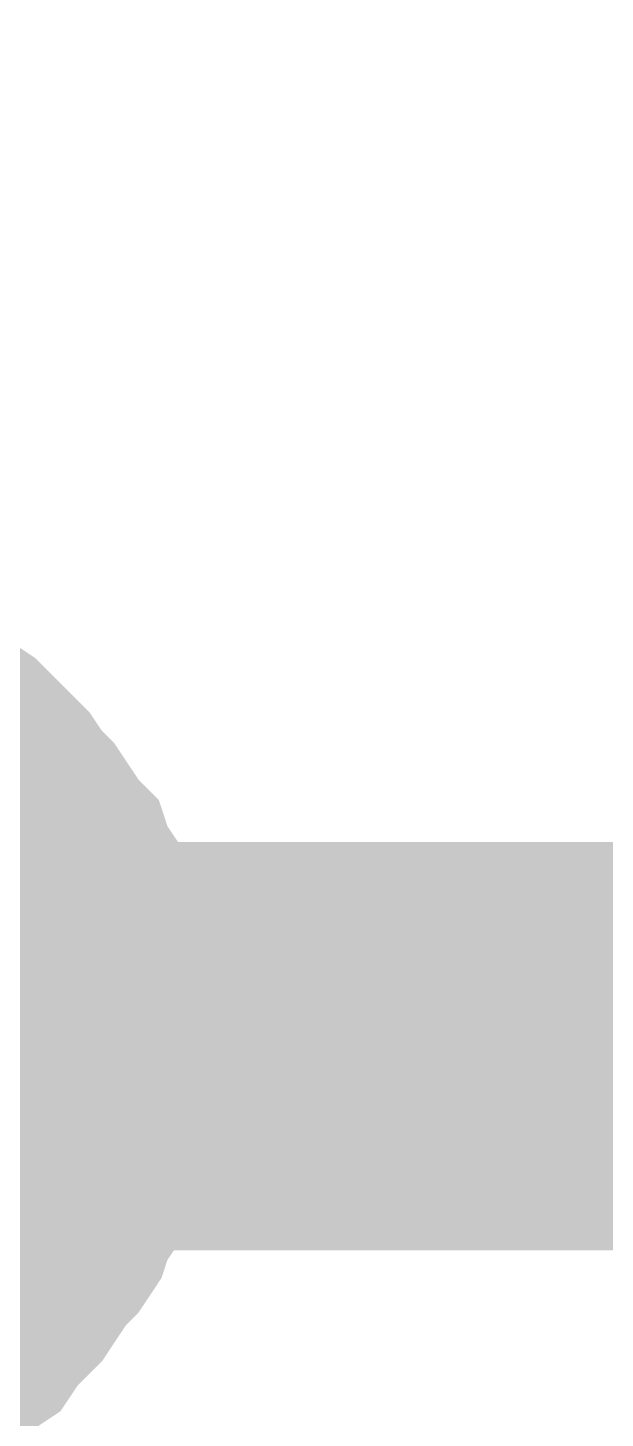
# Model space of a CAD drawing. Header units: inches. Extents: x 0 to 841, y 0 to 594.
# Drawn here: x 280.579 to 281.639, y 274.307 to 276.858 of the extents above; entities that cross this region are included whole.
import ezdxf

# ---------------------------------------------------------------- set-up
doc = ezdxf.new("R2010")
doc.units = ezdxf.units.IN
doc.layers.add('Sheet', color=255, linetype='Continuous')

msp = doc.modelspace()

# ---------------------------------------------------------------- linework, layer by layer
at = {"layer": 'Sheet'}
for points in [[(350.0049, 299.9983, 0.7493, 0.7493, 0), (312.5116, 299.9983, 0.7493, 0.7493, 0), (312.5116, 274.99, 0.7493, 0.7493, 0), (280.0152, 274.99, 0.7493, 0.7493, 0), (262.5093, 274.99, 0.7493, 0.7493, 0), (257.5125, 274.99, 0.7493, 0.7493, 0)], [(280.4082, 275.6413, 0.2997, 0.2997, 0), (280.4419, 275.6301, 0.2997, 0.2997, 0), (280.4643, 275.6076, 0.2997, 0.2997, 0), (280.498, 275.5852, 0.2997, 0.2997, 0), (280.5317, 275.5515, 0.2997, 0.2997, 0), (280.5542, 275.529, 0.2997, 0.2997, 0), (280.5766, 275.5066, 0.2997, 0.2997, 0), (280.5991, 275.4729, 0.2997, 0.2997, 0), (280.6215, 275.4504, 0.2997, 0.2997, 0), (280.644, 275.4167, 0.2997, 0.2997, 0), (280.6665, 275.3831, 0.2997, 0.2997, 0), (280.6889, 275.3606, 0.2997, 0.2997, 0), (280.7001, 275.3269, 0.2997, 0.2997, 0), (280.7226, 275.2932, 0.2997, 0.2997, 0), (280.7338, 275.2595, 0.2997, 0.2997, 0), (280.7451, 275.2146, 0.2997, 0.2997, 0), (280.7563, 275.1809, 0.2997, 0.2997, 0), (280.7675, 275.1472, 0.2997, 0.2997, 0), (280.7675, 275.1023, 0.2997, 0.2997, 0), (280.7787, 275.0686, 0.2997, 0.2997, 0), (280.7787, 275.0349, 0.2997, 0.2997, 0), (280.7787, 274.99, 0.2997, 0.2997, 0)], [(280.4082, 275.6413, 0.2997, 0.2997, 0), (280.4419, 275.6301, 0.2997, 0.2997, 0), (280.4643, 275.6076, 0.2997, 0.2997, 0), (280.498, 275.5852, 0.2997, 0.2997, 0), (280.5317, 275.5515, 0.2997, 0.2997, 0), (280.5542, 275.529, 0.2997, 0.2997, 0), (280.5766, 275.5066, 0.2997, 0.2997, 0), (280.5991, 275.4729, 0.2997, 0.2997, 0), (280.6215, 275.4504, 0.2997, 0.2997, 0), (280.644, 275.4167, 0.2997, 0.2997, 0), (280.6665, 275.3831, 0.2997, 0.2997, 0), (280.6889, 275.3606, 0.2997, 0.2997, 0), (280.7001, 275.3269, 0.2997, 0.2997, 0), (280.7226, 275.2932, 0.2997, 0.2997, 0), (280.7338, 275.2595, 0.2997, 0.2997, 0), (280.7451, 275.2146, 0.2997, 0.2997, 0), (280.7563, 275.1809, 0.2997, 0.2997, 0), (280.7675, 275.1472, 0.2997, 0.2997, 0), (280.7675, 275.1023, 0.2997, 0.2997, 0), (280.7787, 275.0686, 0.2997, 0.2997, 0), (280.7787, 275.0349, 0.2997, 0.2997, 0), (280.7787, 274.99, 0.2997, 0.2997, 0)], [(280.4082, 275.6413, 0.2997, 0.2997, 0), (280.4419, 275.6301, 0.2997, 0.2997, 0), (280.4643, 275.6076, 0.2997, 0.2997, 0), (280.498, 275.5852, 0.2997, 0.2997, 0), (280.5317, 275.5515, 0.2997, 0.2997, 0), (280.5542, 275.529, 0.2997, 0.2997, 0), (280.5766, 275.5066, 0.2997, 0.2997, 0), (280.5991, 275.4729, 0.2997, 0.2997, 0), (280.6215, 275.4504, 0.2997, 0.2997, 0), (280.644, 275.4167, 0.2997, 0.2997, 0), (280.6665, 275.3831, 0.2997, 0.2997, 0), (280.6889, 275.3606, 0.2997, 0.2997, 0), (280.7001, 275.3269, 0.2997, 0.2997, 0), (280.7226, 275.2932, 0.2997, 0.2997, 0), (280.7338, 275.2595, 0.2997, 0.2997, 0), (280.7451, 275.2146, 0.2997, 0.2997, 0), (280.7563, 275.1809, 0.2997, 0.2997, 0), (280.7675, 275.1472, 0.2997, 0.2997, 0), (280.7675, 275.1023, 0.2997, 0.2997, 0), (280.7787, 275.0686, 0.2997, 0.2997, 0), (280.7787, 275.0349, 0.2997, 0.2997, 0), (280.7787, 274.99, 0.2997, 0.2997, 0)], [(280.498, 275.5852, 0.0991, 0.0991, 0), (280.5317, 275.5515, 0.0991, 0.0991, 0), (280.5542, 275.529, 0.0991, 0.0991, 0), (280.5766, 275.5066, 0.0991, 0.0991, 0), (280.5991, 275.4729, 0.0991, 0.0991, 0), (280.6215, 275.4504, 0.0991, 0.0991, 0), (280.644, 275.4167, 0.0991, 0.0991, 0), (280.6665, 275.3831, 0.0991, 0.0991, 0), (280.6889, 275.3606, 0.0991, 0.0991, 0), (280.7001, 275.3269, 0.0991, 0.0991, 0), (280.7226, 275.2932, 0.0991, 0.0991, 0), (280.7338, 275.2595, 0.0991, 0.0991, 0), (280.7451, 275.2146, 0.0991, 0.0991, 0), (280.7563, 275.1809, 0.0991, 0.0991, 0), (280.7675, 275.1472, 0.0991, 0.0991, 0), (280.7675, 275.1023, 0.0991, 0.0991, 0), (280.7787, 275.0686, 0.0991, 0.0991, 0), (280.7787, 275.0349, 0.0991, 0.0991, 0), (280.7787, 274.99, 0.0991, 0.0991, 0)], [(280.498, 275.5852, 0.0991, 0.0991, 0), (280.5317, 275.5515, 0.0991, 0.0991, 0), (280.5542, 275.529, 0.0991, 0.0991, 0), (280.5766, 275.5066, 0.0991, 0.0991, 0), (280.5991, 275.4729, 0.0991, 0.0991, 0), (280.6215, 275.4504, 0.0991, 0.0991, 0), (280.644, 275.4167, 0.0991, 0.0991, 0), (280.6665, 275.3831, 0.0991, 0.0991, 0), (280.6889, 275.3606, 0.0991, 0.0991, 0), (280.7001, 275.3269, 0.0991, 0.0991, 0), (280.7226, 275.2932, 0.0991, 0.0991, 0), (280.7338, 275.2595, 0.0991, 0.0991, 0), (280.7451, 275.2146, 0.0991, 0.0991, 0), (280.7563, 275.1809, 0.0991, 0.0991, 0), (280.7675, 275.1472, 0.0991, 0.0991, 0), (280.7675, 275.1023, 0.0991, 0.0991, 0), (280.7787, 275.0686, 0.0991, 0.0991, 0), (280.7787, 275.0349, 0.0991, 0.0991, 0), (280.7787, 274.99, 0.0991, 0.0991, 0)], [(280.498, 275.5852, 0.0991, 0.0991, 0), (280.5317, 275.5515, 0.0991, 0.0991, 0), (280.5542, 275.529, 0.0991, 0.0991, 0), (280.5766, 275.5066, 0.0991, 0.0991, 0), (280.5991, 275.4729, 0.0991, 0.0991, 0), (280.6215, 275.4504, 0.0991, 0.0991, 0), (280.644, 275.4167, 0.0991, 0.0991, 0), (280.6665, 275.3831, 0.0991, 0.0991, 0), (280.6889, 275.3606, 0.0991, 0.0991, 0), (280.7001, 275.3269, 0.0991, 0.0991, 0), (280.7226, 275.2932, 0.0991, 0.0991, 0), (280.7338, 275.2595, 0.0991, 0.0991, 0), (280.7451, 275.2146, 0.0991, 0.0991, 0), (280.7563, 275.1809, 0.0991, 0.0991, 0), (280.7675, 275.1472, 0.0991, 0.0991, 0), (280.7675, 275.1023, 0.0991, 0.0991, 0), (280.7787, 275.0686, 0.0991, 0.0991, 0), (280.7787, 275.0349, 0.0991, 0.0991, 0), (280.7787, 274.99, 0.0991, 0.0991, 0)], [(280.4194, 275.2932, 0.2997, 0.2997, 0), (280.4307, 275.282, 0.2997, 0.2997, 0), (280.4531, 275.2595, 0.2997, 0.2997, 0), (280.4643, 275.2371, 0.2997, 0.2997, 0), (280.4756, 275.2146, 0.2997, 0.2997, 0), (280.4756, 275.1922, 0.2997, 0.2997, 0), (280.4868, 275.1697, 0.2997, 0.2997, 0), (280.498, 275.1472, 0.2997, 0.2997, 0), (280.5093, 275.1135, 0.2997, 0.2997, 0), (280.5093, 275.0911, 0.2997, 0.2997, 0), (280.5093, 275.0686, 0.2997, 0.2997, 0), (280.5205, 275.0462, 0.2997, 0.2997, 0), (280.5205, 275.0125, 0.2997, 0.2997, 0), (280.5205, 274.99, 0.2997, 0.2997, 0)], [(280.4194, 275.2932, 0.2997, 0.2997, 0), (280.4307, 275.282, 0.2997, 0.2997, 0), (280.4531, 275.2595, 0.2997, 0.2997, 0), (280.4643, 275.2371, 0.2997, 0.2997, 0), (280.4756, 275.2146, 0.2997, 0.2997, 0), (280.4756, 275.1922, 0.2997, 0.2997, 0), (280.4868, 275.1697, 0.2997, 0.2997, 0), (280.498, 275.1472, 0.2997, 0.2997, 0), (280.5093, 275.1135, 0.2997, 0.2997, 0), (280.5093, 275.0911, 0.2997, 0.2997, 0), (280.5093, 275.0686, 0.2997, 0.2997, 0), (280.5205, 275.0462, 0.2997, 0.2997, 0), (280.5205, 275.0125, 0.2997, 0.2997, 0), (280.5205, 274.99, 0.2997, 0.2997, 0)], [(280.7787, 274.99, 0.2997, 0.2997, 0), (280.7787, 274.9563, 0.2997, 0.2997, 0), (280.7787, 274.9114, 0.2997, 0.2997, 0), (280.7675, 274.8777, 0.2997, 0.2997, 0), (280.7675, 274.8328, 0.2997, 0.2997, 0), (280.7563, 274.7991, 0.2997, 0.2997, 0), (280.7451, 274.7654, 0.2997, 0.2997, 0), (280.7338, 274.7317, 0.2997, 0.2997, 0), (280.7226, 274.698, 0.2997, 0.2997, 0), (280.7001, 274.6644, 0.2997, 0.2997, 0), (280.6889, 274.6307, 0.2997, 0.2997, 0), (280.6665, 274.597, 0.2997, 0.2997, 0), (280.644, 274.5745, 0.2997, 0.2997, 0), (280.6215, 274.5408, 0.2997, 0.2997, 0), (280.5991, 274.5071, 0.2997, 0.2997, 0), (280.5766, 274.4847, 0.2997, 0.2997, 0), (280.5542, 274.4622, 0.2997, 0.2997, 0), (280.5317, 274.4285, 0.2997, 0.2997, 0), (280.498, 274.4061, 0.2997, 0.2997, 0), (280.4643, 274.3836, 0.2997, 0.2997, 0), (280.4419, 274.3612, 0.2997, 0.2997, 0), (280.4082, 274.3499, 0.2997, 0.2997, 0)], [(280.7787, 274.99, 0.2997, 0.2997, 0), (280.7787, 274.9563, 0.2997, 0.2997, 0), (280.7787, 274.9114, 0.2997, 0.2997, 0), (280.7675, 274.8777, 0.2997, 0.2997, 0), (280.7675, 274.8328, 0.2997, 0.2997, 0), (280.7563, 274.7991, 0.2997, 0.2997, 0), (280.7451, 274.7654, 0.2997, 0.2997, 0), (280.7338, 274.7317, 0.2997, 0.2997, 0), (280.7226, 274.698, 0.2997, 0.2997, 0), (280.7001, 274.6644, 0.2997, 0.2997, 0), (280.6889, 274.6307, 0.2997, 0.2997, 0), (280.6665, 274.597, 0.2997, 0.2997, 0), (280.644, 274.5745, 0.2997, 0.2997, 0), (280.6215, 274.5408, 0.2997, 0.2997, 0), (280.5991, 274.5071, 0.2997, 0.2997, 0), (280.5766, 274.4847, 0.2997, 0.2997, 0), (280.5542, 274.4622, 0.2997, 0.2997, 0), (280.5317, 274.4285, 0.2997, 0.2997, 0), (280.498, 274.4061, 0.2997, 0.2997, 0), (280.4643, 274.3836, 0.2997, 0.2997, 0), (280.4419, 274.3612, 0.2997, 0.2997, 0), (280.4082, 274.3499, 0.2997, 0.2997, 0)], [(280.7787, 274.99, 0.2997, 0.2997, 0), (280.7787, 274.9563, 0.2997, 0.2997, 0), (280.7787, 274.9114, 0.2997, 0.2997, 0), (280.7675, 274.8777, 0.2997, 0.2997, 0), (280.7675, 274.8328, 0.2997, 0.2997, 0), (280.7563, 274.7991, 0.2997, 0.2997, 0), (280.7451, 274.7654, 0.2997, 0.2997, 0), (280.7338, 274.7317, 0.2997, 0.2997, 0), (280.7226, 274.698, 0.2997, 0.2997, 0), (280.7001, 274.6644, 0.2997, 0.2997, 0), (280.6889, 274.6307, 0.2997, 0.2997, 0), (280.6665, 274.597, 0.2997, 0.2997, 0), (280.644, 274.5745, 0.2997, 0.2997, 0), (280.6215, 274.5408, 0.2997, 0.2997, 0), (280.5991, 274.5071, 0.2997, 0.2997, 0), (280.5766, 274.4847, 0.2997, 0.2997, 0), (280.5542, 274.4622, 0.2997, 0.2997, 0), (280.5317, 274.4285, 0.2997, 0.2997, 0), (280.498, 274.4061, 0.2997, 0.2997, 0), (280.4643, 274.3836, 0.2997, 0.2997, 0), (280.4419, 274.3612, 0.2997, 0.2997, 0), (280.4082, 274.3499, 0.2997, 0.2997, 0)], [(280.5205, 274.99, 0.2997, 0.2997, 0), (280.5205, 274.9676, 0.2997, 0.2997, 0), (280.5205, 274.9339, 0.2997, 0.2997, 0), (280.5093, 274.9114, 0.2997, 0.2997, 0), (280.5093, 274.889, 0.2997, 0.2997, 0), (280.5093, 274.8665, 0.2997, 0.2997, 0), (280.498, 274.844, 0.2997, 0.2997, 0), (280.4868, 274.8103, 0.2997, 0.2997, 0), (280.4756, 274.7879, 0.2997, 0.2997, 0), (280.4756, 274.7654, 0.2997, 0.2997, 0), (280.4643, 274.743, 0.2997, 0.2997, 0), (280.4531, 274.7317, 0.2997, 0.2997, 0), (280.4307, 274.7093, 0.2997, 0.2997, 0), (280.4194, 274.6868, 0.2997, 0.2997, 0)], [(280.5205, 274.99, 0.2997, 0.2997, 0), (280.5205, 274.9676, 0.2997, 0.2997, 0), (280.5205, 274.9339, 0.2997, 0.2997, 0), (280.5093, 274.9114, 0.2997, 0.2997, 0), (280.5093, 274.889, 0.2997, 0.2997, 0), (280.5093, 274.8665, 0.2997, 0.2997, 0), (280.498, 274.844, 0.2997, 0.2997, 0), (280.4868, 274.8103, 0.2997, 0.2997, 0), (280.4756, 274.7879, 0.2997, 0.2997, 0), (280.4756, 274.7654, 0.2997, 0.2997, 0), (280.4643, 274.743, 0.2997, 0.2997, 0), (280.4531, 274.7317, 0.2997, 0.2997, 0), (280.4307, 274.7093, 0.2997, 0.2997, 0), (280.4194, 274.6868, 0.2997, 0.2997, 0)], [(280.5205, 274.99, 0.2997, 0.2997, 0), (280.5205, 274.99, 0.2997, 0.2997, 0), (280.5205, 274.99, 0.2997, 0.2997, 0), (280.5205, 274.99, 0.2997, 0.2997, 0), (280.5205, 274.99, 0.2997, 0.2997, 0), (280.5205, 274.99, 0.2997, 0.2997, 0), (280.5205, 274.99, 0.2997, 0.2997, 0), (280.5205, 274.99, 0.2997, 0.2997, 0), (280.5205, 274.99, 0.2997, 0.2997, 0), (280.5205, 274.99, 0.2997, 0.2997, 0), (280.5205, 274.99, 0.2997, 0.2997, 0), (280.5205, 274.99, 0.2997, 0.2997, 0), (280.5205, 274.99, 0.2997, 0.2997, 0), (280.5205, 274.99, 0.2997, 0.2997, 0), (280.5205, 274.99, 0.2997, 0.2997, 0), (280.5205, 274.99, 0.2997, 0.2997, 0), (280.5205, 274.99, 0.2997, 0.2997, 0), (280.5205, 274.99, 0.2997, 0.2997, 0), (280.5205, 274.99, 0.2997, 0.2997, 0), (280.5205, 274.99, 0.2997, 0.2997, 0), (280.5205, 274.99, 0.2997, 0.2997, 0), (280.5205, 274.99, 0.2997, 0.2997, 0), (280.5205, 274.99, 0.2997, 0.2997, 0), (280.5205, 274.99, 0.2997, 0.2997, 0), (280.5205, 274.99, 0.2997, 0.2997, 0), (280.5205, 274.99, 0.2997, 0.2997, 0), (280.5205, 274.99, 0.2997, 0.2997, 0), (280.5205, 274.99, 0.2997, 0.2997, 0), (280.5205, 274.99, 0.2997, 0.2997, 0), (280.5205, 274.99, 0.2997, 0.2997, 0), (280.5205, 274.99, 0.2997, 0.2997, 0), (280.5205, 274.99, 0.2997, 0.2997, 0), (280.5205, 274.99, 0.2997, 0.2997, 0)], [(280.5205, 274.99, 0.2997, 0.2997, 0), (280.5205, 274.99, 0.2997, 0.2997, 0)], [(280.5205, 274.99, 0.2997, 0.2997, 0), (280.5205, 274.99, 0.2997, 0.2997, 0), (280.5205, 274.99, 0.2997, 0.2997, 0), (280.5205, 274.99, 0.2997, 0.2997, 0), (280.5205, 274.99, 0.2997, 0.2997, 0), (280.5205, 274.99, 0.2997, 0.2997, 0), (280.5205, 274.99, 0.2997, 0.2997, 0), (280.5205, 274.99, 0.2997, 0.2997, 0), (280.5205, 274.99, 0.2997, 0.2997, 0), (280.5205, 274.99, 0.2997, 0.2997, 0), (280.5205, 274.99, 0.2997, 0.2997, 0), (280.5205, 274.99, 0.2997, 0.2997, 0), (280.5205, 274.99, 0.2997, 0.2997, 0), (280.5205, 274.99, 0.2997, 0.2997, 0), (280.5205, 274.99, 0.2997, 0.2997, 0), (280.5205, 274.99, 0.2997, 0.2997, 0), (280.5205, 274.99, 0.2997, 0.2997, 0), (280.5205, 274.99, 0.2997, 0.2997, 0), (280.5205, 274.99, 0.2997, 0.2997, 0), (280.5205, 274.99, 0.2997, 0.2997, 0), (280.5205, 274.99, 0.2997, 0.2997, 0), (280.5205, 274.99, 0.2997, 0.2997, 0), (280.5205, 274.99, 0.2997, 0.2997, 0), (280.5205, 274.99, 0.2997, 0.2997, 0), (280.5205, 274.99, 0.2997, 0.2997, 0), (280.5205, 274.99, 0.2997, 0.2997, 0), (280.5205, 274.99, 0.2997, 0.2997, 0), (280.5205, 274.99, 0.2997, 0.2997, 0), (280.5205, 274.99, 0.2997, 0.2997, 0), (280.5205, 274.99, 0.2997, 0.2997, 0), (280.5205, 274.99, 0.2997, 0.2997, 0), (280.5205, 274.99, 0.2997, 0.2997, 0), (280.5205, 274.99, 0.2997, 0.2997, 0)], [(280.5205, 274.99, 0.2997, 0.2997, 0), (280.5205, 274.99, 0.2997, 0.2997, 0)], [(280.7787, 274.99, 0.2997, 0.2997, 0), (280.7787, 274.99, 0.2997, 0.2997, 0), (280.7787, 274.99, 0.2997, 0.2997, 0), (280.7787, 274.99, 0.2997, 0.2997, 0), (280.7787, 274.99, 0.2997, 0.2997, 0), (280.7787, 274.99, 0.2997, 0.2997, 0), (280.7787, 274.99, 0.2997, 0.2997, 0), (280.7787, 274.99, 0.2997, 0.2997, 0), (280.7787, 274.99, 0.2997, 0.2997, 0), (280.7787, 274.99, 0.2997, 0.2997, 0), (280.7787, 274.99, 0.2997, 0.2997, 0), (280.7787, 274.99, 0.2997, 0.2997, 0), (280.7787, 274.99, 0.2997, 0.2997, 0), (280.7787, 274.99, 0.2997, 0.2997, 0), (280.7787, 274.99, 0.2997, 0.2997, 0), (280.7787, 274.99, 0.2997, 0.2997, 0), (280.7787, 274.99, 0.2997, 0.2997, 0), (280.7787, 274.99, 0.2997, 0.2997, 0), (280.7787, 274.99, 0.2997, 0.2997, 0), (280.7787, 274.99, 0.2997, 0.2997, 0), (280.7787, 274.99, 0.2997, 0.2997, 0), (280.7787, 274.99, 0.2997, 0.2997, 0), (280.7787, 274.99, 0.2997, 0.2997, 0), (280.7787, 274.99, 0.2997, 0.2997, 0), (280.7787, 274.99, 0.2997, 0.2997, 0), (280.7787, 274.99, 0.2997, 0.2997, 0), (280.7787, 274.99, 0.2997, 0.2997, 0), (280.7787, 274.99, 0.2997, 0.2997, 0), (280.7787, 274.99, 0.2997, 0.2997, 0), (280.7787, 274.99, 0.2997, 0.2997, 0), (280.7787, 274.99, 0.2997, 0.2997, 0), (280.7787, 274.99, 0.2997, 0.2997, 0), (280.7787, 274.99, 0.2997, 0.2997, 0)], [(280.7787, 274.99, 0.2997, 0.2997, 0), (280.7787, 274.99, 0.2997, 0.2997, 0)], [(280.7787, 274.99, 0.2997, 0.2997, 0), (280.7787, 274.99, 0.2997, 0.2997, 0), (280.7787, 274.99, 0.2997, 0.2997, 0), (280.7787, 274.99, 0.2997, 0.2997, 0), (280.7787, 274.99, 0.2997, 0.2997, 0), (280.7787, 274.99, 0.2997, 0.2997, 0), (280.7787, 274.99, 0.2997, 0.2997, 0), (280.7787, 274.99, 0.2997, 0.2997, 0), (280.7787, 274.99, 0.2997, 0.2997, 0), (280.7787, 274.99, 0.2997, 0.2997, 0), (280.7787, 274.99, 0.2997, 0.2997, 0), (280.7787, 274.99, 0.2997, 0.2997, 0), (280.7787, 274.99, 0.2997, 0.2997, 0), (280.7787, 274.99, 0.2997, 0.2997, 0), (280.7787, 274.99, 0.2997, 0.2997, 0), (280.7787, 274.99, 0.2997, 0.2997, 0), (280.7787, 274.99, 0.2997, 0.2997, 0), (280.7787, 274.99, 0.2997, 0.2997, 0), (280.7787, 274.99, 0.2997, 0.2997, 0), (280.7787, 274.99, 0.2997, 0.2997, 0), (280.7787, 274.99, 0.2997, 0.2997, 0), (280.7787, 274.99, 0.2997, 0.2997, 0), (280.7787, 274.99, 0.2997, 0.2997, 0), (280.7787, 274.99, 0.2997, 0.2997, 0), (280.7787, 274.99, 0.2997, 0.2997, 0), (280.7787, 274.99, 0.2997, 0.2997, 0), (280.7787, 274.99, 0.2997, 0.2997, 0), (280.7787, 274.99, 0.2997, 0.2997, 0), (280.7787, 274.99, 0.2997, 0.2997, 0), (280.7787, 274.99, 0.2997, 0.2997, 0), (280.7787, 274.99, 0.2997, 0.2997, 0), (280.7787, 274.99, 0.2997, 0.2997, 0), (280.7787, 274.99, 0.2997, 0.2997, 0)], [(280.7787, 274.99, 0.2997, 0.2997, 0), (280.7787, 274.99, 0.2997, 0.2997, 0)], [(280.7787, 274.99, 0.2997, 0.2997, 0), (280.7787, 274.99, 0.2997, 0.2997, 0), (280.7787, 274.99, 0.2997, 0.2997, 0), (280.7787, 274.99, 0.2997, 0.2997, 0), (280.7787, 274.99, 0.2997, 0.2997, 0), (280.7787, 274.99, 0.2997, 0.2997, 0), (280.7787, 274.99, 0.2997, 0.2997, 0), (280.7787, 274.99, 0.2997, 0.2997, 0), (280.7787, 274.99, 0.2997, 0.2997, 0), (280.7787, 274.99, 0.2997, 0.2997, 0), (280.7787, 274.99, 0.2997, 0.2997, 0), (280.7787, 274.99, 0.2997, 0.2997, 0), (280.7787, 274.99, 0.2997, 0.2997, 0), (280.7787, 274.99, 0.2997, 0.2997, 0), (280.7787, 274.99, 0.2997, 0.2997, 0), (280.7787, 274.99, 0.2997, 0.2997, 0), (280.7787, 274.99, 0.2997, 0.2997, 0), (280.7787, 274.99, 0.2997, 0.2997, 0), (280.7787, 274.99, 0.2997, 0.2997, 0), (280.7787, 274.99, 0.2997, 0.2997, 0), (280.7787, 274.99, 0.2997, 0.2997, 0), (280.7787, 274.99, 0.2997, 0.2997, 0), (280.7787, 274.99, 0.2997, 0.2997, 0), (280.7787, 274.99, 0.2997, 0.2997, 0), (280.7787, 274.99, 0.2997, 0.2997, 0), (280.7787, 274.99, 0.2997, 0.2997, 0), (280.7787, 274.99, 0.2997, 0.2997, 0), (280.7787, 274.99, 0.2997, 0.2997, 0), (280.7787, 274.99, 0.2997, 0.2997, 0), (280.7787, 274.99, 0.2997, 0.2997, 0), (280.7787, 274.99, 0.2997, 0.2997, 0), (280.7787, 274.99, 0.2997, 0.2997, 0), (280.7787, 274.99, 0.2997, 0.2997, 0)], [(280.7787, 274.99, 0.2997, 0.2997, 0), (280.7787, 274.99, 0.2997, 0.2997, 0)], [(280.7787, 274.99, 0.0991, 0.0991, 0), (280.7787, 274.9563, 0.0991, 0.0991, 0), (280.7787, 274.9114, 0.0991, 0.0991, 0), (280.7675, 274.8777, 0.0991, 0.0991, 0), (280.7675, 274.8328, 0.0991, 0.0991, 0), (280.7563, 274.7991, 0.0991, 0.0991, 0), (280.7451, 274.7654, 0.0991, 0.0991, 0), (280.7338, 274.7317, 0.0991, 0.0991, 0), (280.7226, 274.698, 0.0991, 0.0991, 0), (280.7001, 274.6644, 0.0991, 0.0991, 0), (280.6889, 274.6307, 0.0991, 0.0991, 0), (280.6665, 274.597, 0.0991, 0.0991, 0), (280.644, 274.5745, 0.0991, 0.0991, 0), (280.6215, 274.5408, 0.0991, 0.0991, 0), (280.5991, 274.5071, 0.0991, 0.0991, 0), (280.5766, 274.4847, 0.0991, 0.0991, 0), (280.5542, 274.4622, 0.0991, 0.0991, 0), (280.5317, 274.4285, 0.0991, 0.0991, 0), (280.498, 274.4061, 0.0991, 0.0991, 0)], [(280.7787, 274.99, 0.0991, 0.0991, 0), (280.7787, 274.9563, 0.0991, 0.0991, 0), (280.7787, 274.9114, 0.0991, 0.0991, 0), (280.7675, 274.8777, 0.0991, 0.0991, 0), (280.7675, 274.8328, 0.0991, 0.0991, 0), (280.7563, 274.7991, 0.0991, 0.0991, 0), (280.7451, 274.7654, 0.0991, 0.0991, 0), (280.7338, 274.7317, 0.0991, 0.0991, 0), (280.7226, 274.698, 0.0991, 0.0991, 0), (280.7001, 274.6644, 0.0991, 0.0991, 0), (280.6889, 274.6307, 0.0991, 0.0991, 0), (280.6665, 274.597, 0.0991, 0.0991, 0), (280.644, 274.5745, 0.0991, 0.0991, 0), (280.6215, 274.5408, 0.0991, 0.0991, 0), (280.5991, 274.5071, 0.0991, 0.0991, 0), (280.5766, 274.4847, 0.0991, 0.0991, 0), (280.5542, 274.4622, 0.0991, 0.0991, 0), (280.5317, 274.4285, 0.0991, 0.0991, 0), (280.498, 274.4061, 0.0991, 0.0991, 0)], [(280.7787, 274.99, 0.0991, 0.0991, 0), (280.7787, 274.9563, 0.0991, 0.0991, 0), (280.7787, 274.9114, 0.0991, 0.0991, 0), (280.7675, 274.8777, 0.0991, 0.0991, 0), (280.7675, 274.8328, 0.0991, 0.0991, 0), (280.7563, 274.7991, 0.0991, 0.0991, 0), (280.7451, 274.7654, 0.0991, 0.0991, 0), (280.7338, 274.7317, 0.0991, 0.0991, 0), (280.7226, 274.698, 0.0991, 0.0991, 0), (280.7001, 274.6644, 0.0991, 0.0991, 0), (280.6889, 274.6307, 0.0991, 0.0991, 0), (280.6665, 274.597, 0.0991, 0.0991, 0), (280.644, 274.5745, 0.0991, 0.0991, 0), (280.6215, 274.5408, 0.0991, 0.0991, 0), (280.5991, 274.5071, 0.0991, 0.0991, 0), (280.5766, 274.4847, 0.0991, 0.0991, 0), (280.5542, 274.4622, 0.0991, 0.0991, 0), (280.5317, 274.4285, 0.0991, 0.0991, 0), (280.498, 274.4061, 0.0991, 0.0991, 0)], [(280.7787, 274.99, 0.0991, 0.0991, 0), (280.7787, 274.99, 0.0991, 0.0991, 0), (280.7787, 274.99, 0.0991, 0.0991, 0), (280.7787, 274.99, 0.0991, 0.0991, 0), (280.7787, 274.99, 0.0991, 0.0991, 0), (280.7787, 274.99, 0.0991, 0.0991, 0), (280.7787, 274.99, 0.0991, 0.0991, 0), (280.7787, 274.99, 0.0991, 0.0991, 0), (280.7787, 274.99, 0.0991, 0.0991, 0), (280.7787, 274.99, 0.0991, 0.0991, 0), (280.7787, 274.99, 0.0991, 0.0991, 0), (280.7787, 274.99, 0.0991, 0.0991, 0), (280.7787, 274.99, 0.0991, 0.0991, 0), (280.7787, 274.99, 0.0991, 0.0991, 0), (280.7787, 274.99, 0.0991, 0.0991, 0), (280.7787, 274.99, 0.0991, 0.0991, 0), (280.7787, 274.99, 0.0991, 0.0991, 0), (280.7787, 274.99, 0.0991, 0.0991, 0), (280.7787, 274.99, 0.0991, 0.0991, 0), (280.7787, 274.99, 0.0991, 0.0991, 0), (280.7787, 274.99, 0.0991, 0.0991, 0), (280.7787, 274.99, 0.0991, 0.0991, 0), (280.7787, 274.99, 0.0991, 0.0991, 0), (280.7787, 274.99, 0.0991, 0.0991, 0), (280.7787, 274.99, 0.0991, 0.0991, 0), (280.7787, 274.99, 0.0991, 0.0991, 0), (280.7787, 274.99, 0.0991, 0.0991, 0), (280.7787, 274.99, 0.0991, 0.0991, 0), (280.7787, 274.99, 0.0991, 0.0991, 0), (280.7787, 274.99, 0.0991, 0.0991, 0), (280.7787, 274.99, 0.0991, 0.0991, 0), (280.7787, 274.99, 0.0991, 0.0991, 0), (280.7787, 274.99, 0.0991, 0.0991, 0)], [(280.7787, 274.99, 0.0991, 0.0991, 0), (280.7787, 274.99, 0.0991, 0.0991, 0)], [(280.7787, 274.99, 0.0991, 0.0991, 0), (280.7787, 274.99, 0.0991, 0.0991, 0), (280.7787, 274.99, 0.0991, 0.0991, 0), (280.7787, 274.99, 0.0991, 0.0991, 0), (280.7787, 274.99, 0.0991, 0.0991, 0), (280.7787, 274.99, 0.0991, 0.0991, 0), (280.7787, 274.99, 0.0991, 0.0991, 0), (280.7787, 274.99, 0.0991, 0.0991, 0), (280.7787, 274.99, 0.0991, 0.0991, 0), (280.7787, 274.99, 0.0991, 0.0991, 0), (280.7787, 274.99, 0.0991, 0.0991, 0), (280.7787, 274.99, 0.0991, 0.0991, 0), (280.7787, 274.99, 0.0991, 0.0991, 0), (280.7787, 274.99, 0.0991, 0.0991, 0), (280.7787, 274.99, 0.0991, 0.0991, 0), (280.7787, 274.99, 0.0991, 0.0991, 0), (280.7787, 274.99, 0.0991, 0.0991, 0), (280.7787, 274.99, 0.0991, 0.0991, 0), (280.7787, 274.99, 0.0991, 0.0991, 0), (280.7787, 274.99, 0.0991, 0.0991, 0), (280.7787, 274.99, 0.0991, 0.0991, 0), (280.7787, 274.99, 0.0991, 0.0991, 0), (280.7787, 274.99, 0.0991, 0.0991, 0), (280.7787, 274.99, 0.0991, 0.0991, 0), (280.7787, 274.99, 0.0991, 0.0991, 0), (280.7787, 274.99, 0.0991, 0.0991, 0), (280.7787, 274.99, 0.0991, 0.0991, 0), (280.7787, 274.99, 0.0991, 0.0991, 0), (280.7787, 274.99, 0.0991, 0.0991, 0), (280.7787, 274.99, 0.0991, 0.0991, 0), (280.7787, 274.99, 0.0991, 0.0991, 0), (280.7787, 274.99, 0.0991, 0.0991, 0), (280.7787, 274.99, 0.0991, 0.0991, 0)], [(280.7787, 274.99, 0.0991, 0.0991, 0), (280.7787, 274.99, 0.0991, 0.0991, 0)], [(280.7787, 274.99, 0.0991, 0.0991, 0), (280.7787, 274.99, 0.0991, 0.0991, 0), (280.7787, 274.99, 0.0991, 0.0991, 0), (280.7787, 274.99, 0.0991, 0.0991, 0), (280.7787, 274.99, 0.0991, 0.0991, 0), (280.7787, 274.99, 0.0991, 0.0991, 0), (280.7787, 274.99, 0.0991, 0.0991, 0), (280.7787, 274.99, 0.0991, 0.0991, 0), (280.7787, 274.99, 0.0991, 0.0991, 0), (280.7787, 274.99, 0.0991, 0.0991, 0), (280.7787, 274.99, 0.0991, 0.0991, 0), (280.7787, 274.99, 0.0991, 0.0991, 0), (280.7787, 274.99, 0.0991, 0.0991, 0), (280.7787, 274.99, 0.0991, 0.0991, 0), (280.7787, 274.99, 0.0991, 0.0991, 0), (280.7787, 274.99, 0.0991, 0.0991, 0), (280.7787, 274.99, 0.0991, 0.0991, 0), (280.7787, 274.99, 0.0991, 0.0991, 0), (280.7787, 274.99, 0.0991, 0.0991, 0), (280.7787, 274.99, 0.0991, 0.0991, 0), (280.7787, 274.99, 0.0991, 0.0991, 0), (280.7787, 274.99, 0.0991, 0.0991, 0), (280.7787, 274.99, 0.0991, 0.0991, 0), (280.7787, 274.99, 0.0991, 0.0991, 0), (280.7787, 274.99, 0.0991, 0.0991, 0), (280.7787, 274.99, 0.0991, 0.0991, 0), (280.7787, 274.99, 0.0991, 0.0991, 0), (280.7787, 274.99, 0.0991, 0.0991, 0), (280.7787, 274.99, 0.0991, 0.0991, 0), (280.7787, 274.99, 0.0991, 0.0991, 0), (280.7787, 274.99, 0.0991, 0.0991, 0), (280.7787, 274.99, 0.0991, 0.0991, 0), (280.7787, 274.99, 0.0991, 0.0991, 0)], [(280.7787, 274.99, 0.0991, 0.0991, 0), (280.7787, 274.99, 0.0991, 0.0991, 0)]]:
    msp.add_lwpolyline(points, format="xyseb", dxfattribs=at)

doc.saveas('drawing.dxf')
